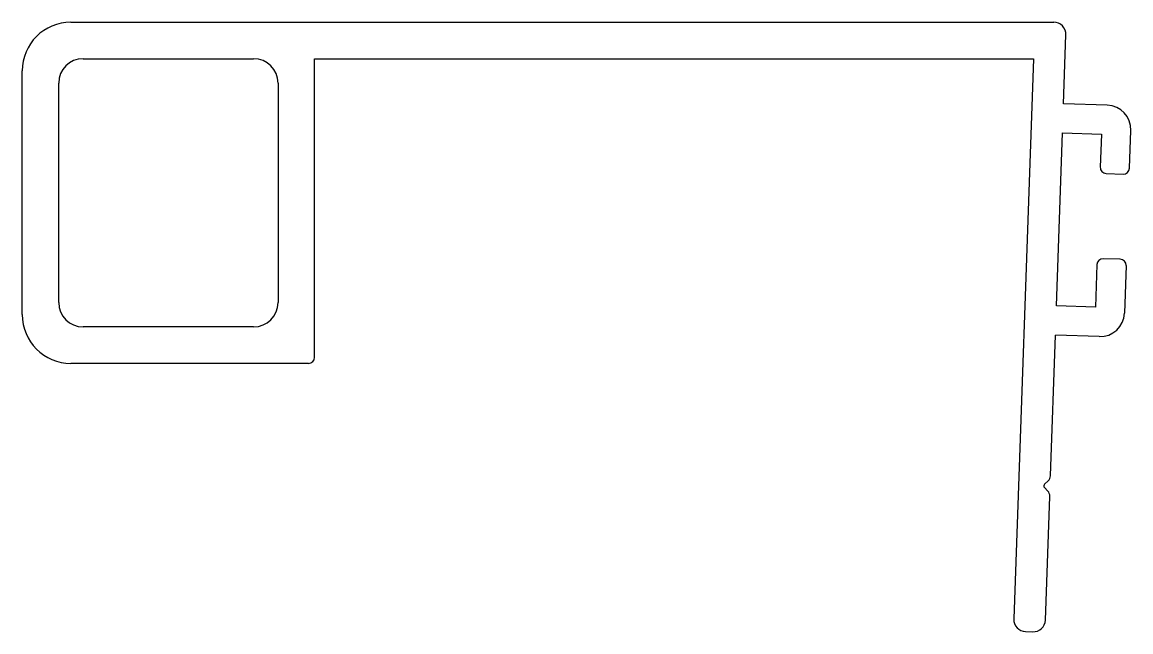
# Model space of a CAD drawing. Extents: x 3.6 to 49.1, y 2 to 27.
import ezdxf

# ---------------------------------------------------------------- set-up
doc = ezdxf.new("R2010")
doc.units = 0
doc.layers.get('0').update_dxf_attribs({"linetype": 'CONTINUOUS'})

msp = doc.modelspace()

# ---------------------------------------------------------------- linework, layer by layer
for p, q in [((5.616, 27.027), (45.951, 27.027)), ((46.352, 23.683), (46.451, 26.51)), ((6.116, 25.527), (13.116, 25.527)), ((15.616, 13.277), (15.616, 25.527)), ((15.616, 25.527), (45.116, 25.527)), ((45.116, 25.527), (44.313, 2.541)), ((3.616, 15.027), (3.616, 25.027)), ((5.116, 15.527), (5.116, 24.527)), ((14.116, 24.527), (14.116, 15.527)), ((48.151, 23.62), (46.352, 23.683)), ((46.062, 15.388), (46.31, 22.484)), ((46.31, 22.484), (47.909, 22.428)), ((47.909, 22.428), (47.862, 21.079)), ((49.061, 21.037), (49.115, 22.586)), ((48.103, 20.82), (48.803, 20.796)), ((48.68, 17.298), (47.981, 17.322)), ((47.722, 17.081), (47.661, 15.332)), ((48.922, 17.039), (48.854, 15.09)), ((47.661, 15.332), (46.062, 15.388)), ((13.116, 14.527), (6.116, 14.527)), ((45.819, 8.416), (46.02, 14.189)), ((47.819, 14.126), (46.02, 14.189)), ((15.366, 13.027), (5.616, 13.027)), ((45.724, 8.208), (45.577, 8.071)), ((45.572, 7.93), (45.709, 7.784)), ((45.612, 2.496), (45.789, 7.568)), ((44.795, 2.024), (45.095, 2.014))]:
    msp.add_line(p, q)
for centre, radius, start, end in [((5.616, 25.027), 2, 90, 180), ((45.951, 26.527), 0.5, 358, 90), ((6.116, 24.527), 1, 90, 180), ((13.116, 24.527), 1, 0, 90), ((48.116, 22.621), 1, 358, 88), ((48.112, 21.07), 0.25, 178, 268), ((48.811, 21.045), 0.25, 268, 358), ((47.972, 17.072), 0.25, 88, 178), ((48.672, 17.048), 0.25, 358, 88), ((6.116, 15.527), 1, 180, 270), ((13.116, 15.527), 1, 270, 0), ((5.616, 15.027), 2, 180, 270), ((47.854, 15.125), 1, 268, 358), ((15.366, 13.277), 0.25, 270, 0), ((45.519, 8.427), 0.3, 312.9998, 358), ((45.645, 7.998), 0.1, 132.9998, 223.0002), ((45.489, 7.579), 0.3, 358, 43.0002), ((44.813, 2.524), 0.5, 178, 268), ((45.112, 2.513), 0.5, 268, 358)]:
    msp.add_arc(centre, radius, start, end)

doc.saveas('drawing.dxf')
